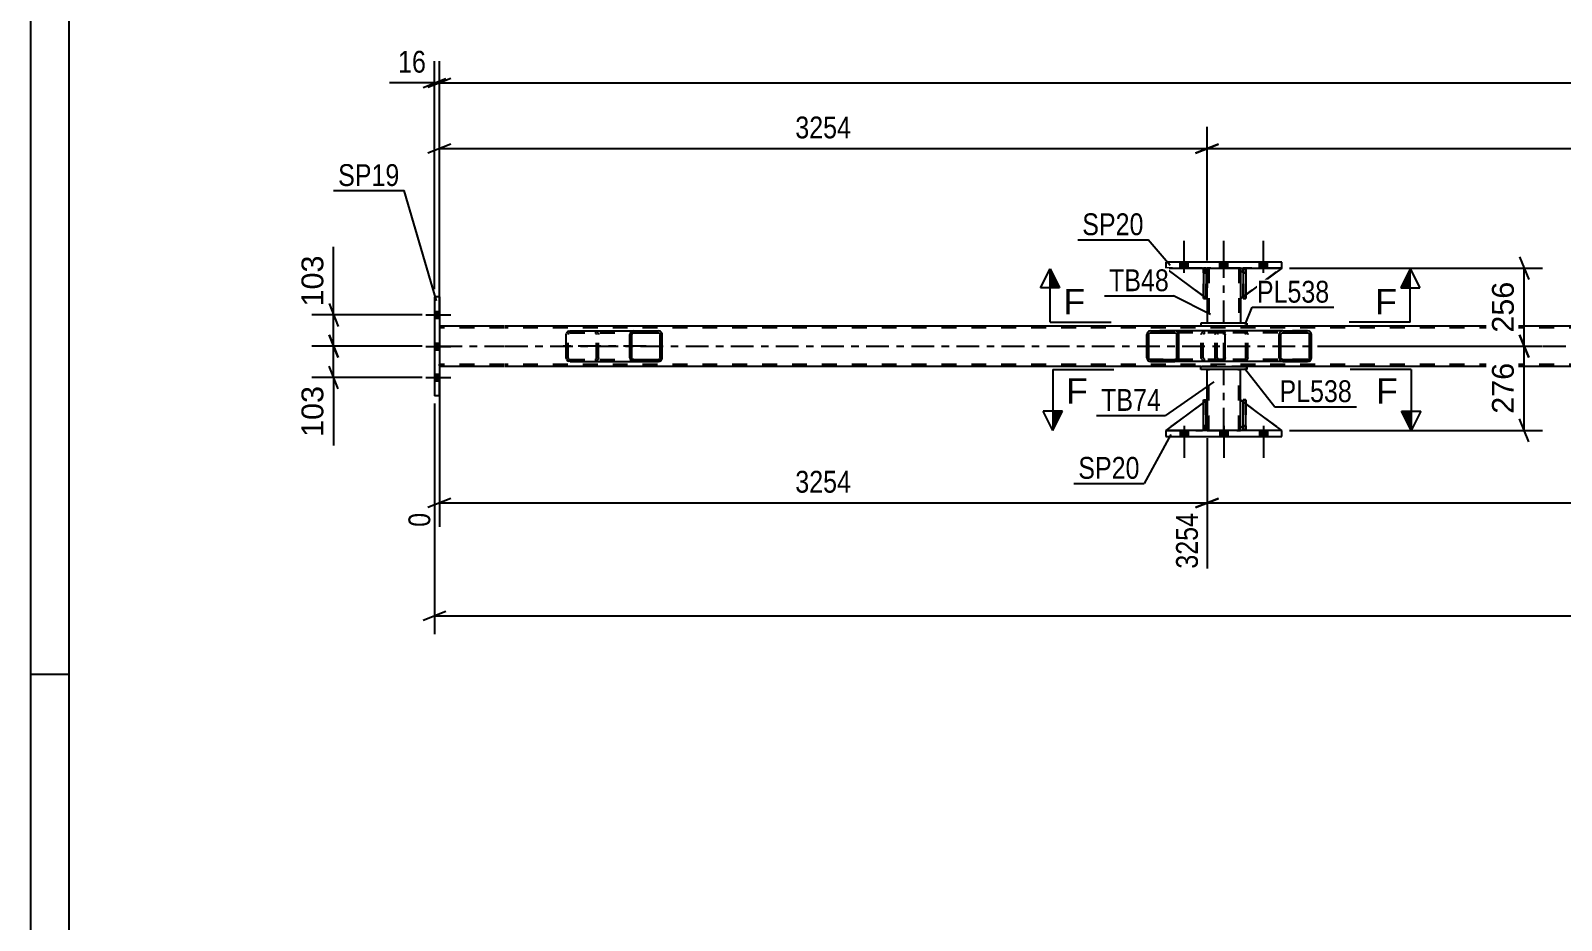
# Model space of a CAD drawing. Header units: millimetres. Extents: x -111 to 730, y -402 to 192.
# Drawn here: x -110.8 to 89.9, y -285.5 to -168.8 of the extents above; entities that cross this region are included whole.
import ezdxf

# ---------------------------------------------------------------- set-up
doc = ezdxf.new("R2010")
doc.units = ezdxf.units.MM
doc.linetypes.add('DXK_LINE_DOT2', pattern=[3.9198, 1.9599, -1.9599])
doc.linetypes.add('DXK_LINE_DOT3', pattern=[5.9187, 2.979, -0.9799, 0.9799, -0.9799])
doc.styles.add('Arial', font='ARIAL.TTF', dxfattribs={"height": 0.2})
doc.styles.add('Arial Narrow', font='ARIALN.TTF', dxfattribs={"height": 0.2})

# ---------------------------------------------------------------- blocks, each defined once
blk = doc.blocks.new('Unknown-200059755-1133')
at = {"color": 5, "linetype": 'Continuous'}
for p, q in [((-110.85, 191.75), (-110.85, -402.25)), ((-105.85, 186.75), (-105.85, -397.25)), ((-105.85, -253.25), (-110.85, -253.25))]:
    blk.add_line(p, q, dxfattribs=at)
blk = doc.blocks.new('Part-200059755-4081 - 4015')
at = {"color": 2, "linetype": 'Continuous'}
for p, q in [((42.62, -212.83), (48.62, -212.83)), ((42.62, -213.23), (42.62, -212.83)), ((48.62, -213.23), (42.62, -213.23)), ((48.62, -212.83), (48.62, -213.23))]:
    blk.add_line(p, q, dxfattribs=at)
blk = doc.blocks.new('Part-200059755-4166 - 4015')
at = {"linetype": 'Continuous'}
h = blk.add_hatch(dxfattribs=at)
h.set_pattern_fill('', scale=0.7, style=0, pattern_type=0)
h.set_pattern_definition([(45, (39.6685, -208.489), (-1.57154, 1.57154), [])])
h.paths.add_polyline_path([(39.71, -208.67), (39.67, -208.49), (39.56, -208.33), (39.4, -208.23), (39.2, -208.19), (36.02, -208.19), (35.83, -208.23), (35.66, -208.33), (35.56, -208.49), (35.52, -208.67), (35.52, -211.71), (35.56, -211.9), (35.66, -212.05), (35.83, -212.16), (36.02, -212.19), (39.2, -212.19), (39.4, -212.16), (39.56, -212.05), (39.67, -211.9), (39.71, -211.71)])
h.paths.add_polyline_path([(39.44, -211.8), (39.38, -211.88), (39.3, -211.93), (39.2, -211.95), (36.02, -211.95), (35.92, -211.93), (35.84, -211.88), (35.79, -211.8), (35.77, -211.71), (35.77, -208.67), (35.79, -208.58), (35.84, -208.5), (35.92, -208.45), (36.02, -208.43), (39.2, -208.43), (39.3, -208.45), (39.38, -208.5), (39.44, -208.58), (39.46, -208.67), (39.46, -211.71)])
at = {"color": 2, "linetype": 'Continuous'}
for p, q in [((35.56, -208.49), (35.52, -208.67)), ((35.52, -211.71), (35.52, -208.67)), ((35.77, -208.67), (35.79, -208.58)), ((35.77, -211.71), (35.77, -208.67)), ((35.79, -208.58), (35.84, -208.5)), ((36.02, -208.19), (35.83, -208.23)), ((35.84, -208.5), (35.92, -208.45)), ((35.92, -208.45), (36.02, -208.43)), ((36.02, -208.19), (39.2, -208.19)), ((36.02, -208.43), (39.2, -208.43)), ((45.5, -208.19), (39.2, -208.19)), ((39.4, -208.23), (39.2, -208.19)), ((39.2, -208.43), (39.3, -208.45)), ((39.3, -208.45), (39.38, -208.5)), ((39.38, -208.5), (39.44, -208.58)), ((39.44, -208.58), (39.46, -208.67)), ((39.46, -211.71), (39.46, -208.67)), ((39.71, -208.67), (39.67, -208.49)), ((39.71, -211.71), (39.71, -208.67)), ((45.5, -208.19), (45.61, -208.23)), ((45.61, -208.23), (45.7, -208.33)), ((45.7, -208.33), (45.75, -208.49)), ((45.75, -208.49), (45.78, -208.67)), ((45.78, -211.71), (45.78, -208.67)), ((35.52, -211.71), (35.56, -211.9)), ((35.79, -211.8), (35.77, -211.71)), ((35.84, -211.88), (35.79, -211.8)), ((35.83, -212.16), (36.02, -212.19)), ((35.92, -211.93), (35.84, -211.88)), ((36.02, -211.95), (35.92, -211.93)), ((36.02, -211.95), (39.2, -211.95)), ((36.02, -212.19), (39.2, -212.19)), ((39.3, -211.93), (39.2, -211.95)), ((39.2, -212.19), (39.4, -212.16)), ((45.5, -212.19), (39.2, -212.19)), ((39.38, -211.88), (39.3, -211.93)), ((39.44, -211.8), (39.38, -211.88)), ((39.46, -211.71), (39.44, -211.8)), ((39.67, -211.9), (39.71, -211.71)), ((45.61, -212.16), (45.5, -212.19)), ((45.7, -212.05), (45.61, -212.16)), ((45.75, -211.9), (45.7, -212.05)), ((45.78, -211.71), (45.75, -211.9))]:
    blk.add_line(p, q, dxfattribs=at)
at = {"color": 7, "linetype": 'DXK_LINE_DOT2'}
for p, q in [((39.2, -208.19), (36.02, -208.19)), ((45.5, -208.43), (36.02, -208.43)), ((42.67, -208.67), (42.71, -208.49)), ((42.67, -211.71), (42.67, -208.67)), ((42.94, -208.58), (42.92, -208.67)), ((42.92, -211.71), (42.92, -208.67)), ((42.99, -208.5), (42.94, -208.58)), ((42.98, -208.23), (43.17, -208.19)), ((42.99, -208.5), (43.01, -208.49)), ((43.01, -208.49), (43.07, -208.45)), ((43.07, -208.45), (43.17, -208.43)), ((44.51, -208.43), (44.51, -208.19)), ((45.56, -208.45), (45.5, -208.43)), ((45.6, -208.5), (45.56, -208.45)), ((45.63, -208.58), (45.6, -208.5)), ((45.64, -208.67), (45.63, -208.58)), ((45.64, -211.71), (45.64, -208.67)), ((45.5, -211.95), (36.02, -211.95)), ((39.2, -212.19), (36.02, -212.19)), ((42.71, -211.9), (42.67, -211.71)), ((42.92, -211.71), (42.94, -211.8)), ((42.94, -211.8), (42.99, -211.88)), ((43.17, -212.19), (42.98, -212.16)), ((42.99, -211.88), (43.07, -211.93)), ((43.07, -211.93), (43.17, -211.95)), ((44.51, -212.19), (44.51, -211.95)), ((45.5, -211.95), (45.56, -211.93)), ((45.56, -211.93), (45.6, -211.88)), ((45.6, -211.88), (45.63, -211.8)), ((45.63, -211.8), (45.64, -211.71))]:
    blk.add_line(p, q, dxfattribs=at)
at = {"color": 2, "linetype": 'Continuous'}
for centre, start, end in [((36.01, -208.69), 111.1941, 156.1506), ((39.22, -208.69), 23.8494, 68.8059), ((36.01, -211.7), 203.8494, 248.8059), ((39.22, -211.7), 291.1941, 336.1506)]:
    blk.add_arc(centre, 0.492, start, end, dxfattribs=at)
at = {"color": 7, "linetype": 'DXK_LINE_DOT2'}
for centre, start, end in [((43.16, -208.69), 111.1941, 156.1506), ((43.16, -211.7), 203.8494, 248.8059)]:
    blk.add_arc(centre, 0.492, start, end, dxfattribs=at)
blk = doc.blocks.new('Part-200059755-4071 - 4015')
at = {"color": 7, "linetype": 'DXK_LINE_DOT2'}
for p, q in [((42.97, -200.55), (42.97, -199.95)), ((42.97, -199.95), (42.97, -199.95)), ((42.97, -199.95), (42.97, -203.95)), ((43.29, -199.95), (42.97, -199.95)), ((42.97, -203.95), (42.97, -200.55)), ((42.97, -200.55), (43.29, -200.55)), ((43.29, -200.55), (43.29, -199.95)), ((43.29, -203.95), (43.29, -199.95)), ((43.29, -200.55), (43.29, -203.95)), ((42.97, -203.95), (43.29, -203.95))]:
    blk.add_line(p, q, dxfattribs=at)
blk = doc.blocks.new('Part-200059755-4076 - 4015')
at = {"color": 2, "linetype": 'Continuous'}
for p, q in [((43.42, -217.23), (43.42, -213.23)), ((47.82, -217.23), (47.82, -213.23)), ((43.42, -221.23), (43.42, -220.63)), ((47.82, -221.23), (47.82, -220.63))]:
    blk.add_line(p, q, dxfattribs=at)
at = {"color": 7, "linetype": 'DXK_LINE_DOT2'}
for p, q in [((47.82, -213.23), (43.42, -213.23)), ((43.66, -221.23), (43.66, -213.23)), ((47.58, -221.23), (47.58, -213.23)), ((43.42, -220.63), (43.42, -217.23)), ((47.82, -220.63), (47.82, -217.23)), ((43.42, -221.23), (47.82, -221.23))]:
    blk.add_line(p, q, dxfattribs=at)
at = {"color": 7, "linetype": 'DXK_LINE_DOT3'}
blk.add_line((45.62, -221.23), (45.62, -213.23), dxfattribs=at)
blk = doc.blocks.new('Bolt-200059755-4267 - 4015')
at = {"linetype": 'Continuous'}
for points in [[(40.94, -221.23), (39.9, -221.23), (39.9, -222.03), (40.94, -222.03)], [(40.94, -221.23), (39.9, -221.23), (39.9, -222.03), (40.94, -222.03)], [(40.94, -221.23), (39.9, -221.23), (39.9, -222.03), (40.94, -222.03)], [(46.14, -221.23), (45.1, -221.23), (45.1, -222.03), (46.14, -222.03)], [(46.14, -221.23), (45.1, -221.23), (45.1, -222.03), (46.14, -222.03)], [(51.34, -221.23), (50.3, -221.23), (50.3, -222.03), (51.34, -222.03)], [(51.34, -221.23), (50.3, -221.23), (50.3, -222.03), (51.34, -222.03)], [(51.34, -221.23), (50.3, -221.23), (50.3, -222.03), (51.34, -222.03)]]:
    blk.add_hatch(color=1, dxfattribs=at).paths.add_polyline_path(points)
at = {"color": 1, "linetype": 'Continuous'}
for p, q in [((40.42, -220.63), (40.42, -224.83)), ((40.42, -220.63), (40.42, -224.83)), ((40.42, -220.63), (40.42, -224.83)), ((45.62, -220.63), (45.62, -224.83)), ((45.62, -220.63), (45.62, -224.83)), ((50.82, -220.63), (50.82, -224.83)), ((50.82, -220.63), (50.82, -224.83)), ((50.82, -220.63), (50.82, -224.83)), ((39.9, -221.23), (39.9, -222.03)), ((39.9, -221.23), (39.9, -222.03)), ((39.9, -221.23), (39.9, -222.03)), ((40.94, -221.23), (40.94, -222.03)), ((40.94, -221.23), (40.94, -222.03)), ((40.94, -221.23), (40.94, -222.03)), ((45.1, -221.23), (45.1, -222.03)), ((45.1, -221.23), (45.1, -222.03)), ((46.14, -221.23), (46.14, -222.03)), ((46.14, -221.23), (46.14, -222.03)), ((50.3, -221.23), (50.3, -222.03)), ((50.3, -221.23), (50.3, -222.03)), ((50.3, -221.23), (50.3, -222.03)), ((51.34, -221.23), (51.34, -222.03)), ((51.34, -221.23), (51.34, -222.03)), ((51.34, -221.23), (51.34, -222.03))]:
    blk.add_line(p, q, dxfattribs=at)
blk = doc.blocks.new('Part-200059755-4086 - 4015')
at = {"color": 2, "linetype": 'Continuous'}
for p, q in [((48.62, -207.15), (42.62, -207.15)), ((42.62, -207.15), (42.62, -207.55)), ((48.62, -207.55), (42.62, -207.55)), ((48.62, -207.15), (48.62, -207.55))]:
    blk.add_line(p, q, dxfattribs=at)
blk = doc.blocks.new('Part-200059755-4091 - 4015')
at = {"color": 2, "linetype": 'Continuous'}
for p, q in [((43.42, -199.95), (43.42, -200.55)), ((47.82, -199.95), (47.82, -200.55)), ((43.42, -203.95), (43.42, -207.15)), ((47.82, -203.95), (47.82, -207.15))]:
    blk.add_line(p, q, dxfattribs=at)
at = {"color": 7, "linetype": 'DXK_LINE_DOT2'}
for p, q in [((47.82, -199.95), (43.42, -199.95)), ((43.42, -200.55), (43.42, -203.95)), ((43.66, -199.95), (43.66, -207.15)), ((47.58, -199.95), (47.58, -207.15)), ((47.82, -200.55), (47.82, -203.95)), ((47.82, -207.15), (43.42, -207.15))]:
    blk.add_line(p, q, dxfattribs=at)
at = {"color": 7, "linetype": 'DXK_LINE_DOT3'}
blk.add_line((45.62, -207.15), (45.62, -199.95), dxfattribs=at)
blk = doc.blocks.new('Part-200059755-4164 - 4015')
at = {"linetype": 'Continuous'}
h = blk.add_hatch(dxfattribs=at)
h.set_pattern_fill('', scale=0.7, style=0, pattern_type=0)
h.set_pattern_definition([(45, (57.0792, -208.489), (-1.57154, 1.57154), [])])
h.paths.add_polyline_path([(57.12, -208.67), (57.08, -208.49), (56.97, -208.33), (56.8, -208.23), (56.61, -208.19), (53.37, -208.19), (53.18, -208.23), (53.01, -208.33), (52.9, -208.49), (52.86, -208.67), (52.86, -211.71), (52.9, -211.9), (53.01, -212.05), (53.18, -212.16), (53.37, -212.19), (56.61, -212.19), (56.8, -212.16), (56.97, -212.05), (57.08, -211.9), (57.12, -211.71)])
h.paths.add_polyline_path([(56.84, -211.8), (56.79, -211.88), (56.71, -211.93), (56.61, -211.95), (53.37, -211.95), (53.27, -211.93), (53.19, -211.88), (53.14, -211.8), (53.12, -211.71), (53.12, -208.67), (53.14, -208.58), (53.19, -208.5), (53.27, -208.45), (53.37, -208.43), (56.61, -208.43), (56.71, -208.45), (56.79, -208.5), (56.84, -208.58), (56.86, -208.67), (56.86, -211.71)])
at = {"color": 7, "linetype": 'DXK_LINE_DOT2'}
for p, q in [((44.51, -208.67), (44.55, -208.49)), ((44.51, -211.71), (44.51, -208.67)), ((44.79, -208.58), (44.77, -208.67)), ((44.77, -211.71), (44.77, -208.67)), ((44.84, -208.5), (44.79, -208.58)), ((44.83, -208.23), (45.02, -208.19)), ((44.93, -208.45), (44.84, -208.5)), ((45.02, -208.43), (44.93, -208.45)), ((45.5, -208.19), (45.02, -208.19)), ((56.61, -208.43), (45.02, -208.43)), ((48.26, -208.19), (48.45, -208.23)), ((48.36, -208.45), (48.26, -208.43)), ((48.44, -208.5), (48.36, -208.45)), ((48.49, -208.58), (48.44, -208.5)), ((48.51, -208.67), (48.49, -208.58)), ((48.51, -211.71), (48.51, -208.67)), ((48.73, -208.49), (48.77, -208.67)), ((48.77, -211.71), (48.77, -208.67)), ((56.61, -208.19), (53.37, -208.19)), ((44.55, -211.9), (44.51, -211.71)), ((44.77, -211.71), (44.79, -211.8)), ((44.79, -211.8), (44.84, -211.88)), ((45.02, -212.19), (44.83, -212.16)), ((44.84, -211.88), (44.93, -211.93)), ((44.93, -211.93), (45.02, -211.95)), ((56.61, -211.95), (45.02, -211.95)), ((45.5, -212.19), (45.02, -212.19)), ((48.26, -211.95), (48.36, -211.93)), ((48.45, -212.16), (48.26, -212.19)), ((48.36, -211.93), (48.44, -211.88)), ((48.44, -211.88), (48.49, -211.8)), ((48.49, -211.8), (48.51, -211.71)), ((48.77, -211.71), (48.73, -211.9)), ((56.61, -212.19), (53.37, -212.19))]:
    blk.add_line(p, q, dxfattribs=at)
at = {"color": 2, "linetype": 'Continuous'}
for p, q in [((53.37, -208.19), (45.5, -208.19)), ((52.9, -208.49), (52.86, -208.67)), ((52.86, -211.71), (52.86, -208.67)), ((53.12, -208.67), (53.14, -208.58)), ((53.12, -211.71), (53.12, -208.67)), ((53.14, -208.58), (53.19, -208.5)), ((53.37, -208.19), (53.18, -208.23)), ((53.19, -208.5), (53.27, -208.45)), ((53.27, -208.45), (53.37, -208.43)), ((53.37, -208.19), (56.61, -208.19)), ((53.37, -208.43), (56.61, -208.43)), ((56.8, -208.23), (56.61, -208.19)), ((56.61, -208.43), (56.71, -208.45)), ((56.71, -208.45), (56.79, -208.5)), ((56.79, -208.5), (56.84, -208.58)), ((56.84, -208.58), (56.86, -208.67)), ((56.86, -211.71), (56.86, -208.67)), ((57.12, -208.67), (57.08, -208.49)), ((57.12, -211.71), (57.12, -208.67)), ((53.37, -212.19), (45.5, -212.19)), ((52.86, -211.71), (52.9, -211.9)), ((53.14, -211.8), (53.12, -211.71)), ((53.19, -211.88), (53.14, -211.8)), ((53.18, -212.16), (53.37, -212.19)), ((53.27, -211.93), (53.19, -211.88)), ((53.37, -211.95), (53.27, -211.93)), ((53.37, -211.95), (56.61, -211.95)), ((53.37, -212.19), (56.61, -212.19)), ((56.71, -211.93), (56.61, -211.95)), ((56.61, -212.19), (56.8, -212.16)), ((56.79, -211.88), (56.71, -211.93)), ((56.84, -211.8), (56.79, -211.88)), ((56.86, -211.71), (56.84, -211.8)), ((57.08, -211.9), (57.12, -211.71))]:
    blk.add_line(p, q, dxfattribs=at)
at = {"color": 7, "linetype": 'DXK_LINE_DOT2'}
for centre, start, end in [((45, -208.69), 110.7583, 155.68), ((48.28, -208.69), 24.32, 69.2417), ((45, -211.69), 204.32, 249.2417), ((48.28, -211.69), 290.7583, 335.68)]:
    blk.add_arc(centre, 0.496, start, end, dxfattribs=at)
at = {"color": 2, "linetype": 'Continuous'}
for centre, start, end in [((53.35, -208.69), 110.7583, 155.68), ((56.63, -208.69), 24.32, 69.2417), ((53.35, -211.69), 204.32, 249.2417), ((56.63, -211.69), 290.7583, 335.68)]:
    blk.add_arc(centre, 0.496, start, end, dxfattribs=at)
blk = doc.blocks.new('Part-200059755-4165 - 4015')
at = {"linetype": 'Continuous'}
h = blk.add_hatch(dxfattribs=at)
h.set_pattern_fill('', scale=0.7, style=0, pattern_type=0)
h.set_pattern_definition([(45, (-28.055, -208.489), (-1.57154, 1.57154), [])])
h.paths.add_polyline_path([(-28.02, -208.67), (-28.05, -208.49), (-28.17, -208.33), (-28.33, -208.23), (-28.53, -208.19), (-31.76, -208.19), (-31.96, -208.23), (-32.12, -208.33), (-32.23, -208.49), (-32.27, -208.67), (-32.27, -211.71), (-32.23, -211.9), (-32.12, -212.05), (-31.96, -212.16), (-31.76, -212.19), (-28.53, -212.19), (-28.33, -212.16), (-28.17, -212.05), (-28.05, -211.9), (-28.02, -211.71)])
h.paths.add_polyline_path([(-28.29, -211.8), (-28.35, -211.88), (-28.43, -211.93), (-28.53, -211.95), (-31.76, -211.95), (-31.86, -211.93), (-31.94, -211.88), (-32, -211.8), (-32.02, -211.71), (-32.02, -208.67), (-32, -208.58), (-31.94, -208.5), (-31.86, -208.45), (-31.76, -208.43), (-28.53, -208.43), (-28.43, -208.45), (-28.35, -208.5), (-28.29, -208.58), (-28.27, -208.67), (-28.27, -211.71)])
at = {"color": 2, "linetype": 'Continuous'}
for p, q in [((-40.62, -208.67), (-40.58, -208.49)), ((-40.62, -211.71), (-40.62, -208.67)), ((-40.31, -208.23), (-40.11, -208.19)), ((-40.11, -208.19), (-31.76, -208.19)), ((-32.23, -208.49), (-32.27, -208.67)), ((-32.27, -211.71), (-32.27, -208.67)), ((-32.02, -208.67), (-32, -208.58)), ((-32.02, -211.71), (-32.02, -208.67)), ((-32, -208.58), (-31.94, -208.5)), ((-31.76, -208.19), (-31.96, -208.23)), ((-31.94, -208.5), (-31.86, -208.45)), ((-31.86, -208.45), (-31.76, -208.43)), ((-31.76, -208.19), (-28.53, -208.19)), ((-31.76, -208.43), (-28.53, -208.43)), ((-28.33, -208.23), (-28.53, -208.19)), ((-28.53, -208.43), (-28.43, -208.45)), ((-28.43, -208.45), (-28.35, -208.5)), ((-28.35, -208.5), (-28.29, -208.58)), ((-28.29, -208.58), (-28.27, -208.67)), ((-28.27, -211.71), (-28.27, -208.67)), ((-28.02, -208.67), (-28.05, -208.49)), ((-28.02, -211.71), (-28.02, -208.67)), ((-40.58, -211.9), (-40.62, -211.71)), ((-40.11, -212.19), (-40.31, -212.16)), ((-40.11, -212.19), (-31.76, -212.19)), ((-32.27, -211.71), (-32.23, -211.9)), ((-32, -211.8), (-32.02, -211.71)), ((-31.94, -211.88), (-32, -211.8)), ((-31.96, -212.16), (-31.76, -212.19)), ((-31.86, -211.93), (-31.94, -211.88)), ((-31.76, -211.95), (-31.86, -211.93)), ((-31.76, -211.95), (-28.53, -211.95)), ((-31.76, -212.19), (-28.53, -212.19)), ((-28.43, -211.93), (-28.53, -211.95)), ((-28.53, -212.19), (-28.33, -212.16)), ((-28.35, -211.88), (-28.43, -211.93)), ((-28.29, -211.8), (-28.35, -211.88)), ((-28.27, -211.71), (-28.29, -211.8)), ((-28.05, -211.9), (-28.02, -211.71))]:
    blk.add_line(p, q, dxfattribs=at)
at = {"color": 7, "linetype": 'DXK_LINE_DOT2'}
for p, q in [((-40.35, -208.58), (-40.37, -208.67)), ((-40.37, -211.71), (-40.37, -208.67)), ((-40.29, -208.5), (-40.35, -208.58)), ((-40.21, -208.45), (-40.29, -208.5)), ((-40.11, -208.43), (-40.21, -208.45)), ((-40.11, -208.43), (-28.53, -208.43)), ((-36.88, -208.19), (-36.68, -208.23)), ((-36.78, -208.45), (-36.88, -208.43)), ((-36.7, -208.5), (-36.78, -208.45)), ((-36.64, -208.58), (-36.7, -208.5)), ((-36.62, -208.67), (-36.64, -208.58)), ((-36.62, -211.71), (-36.62, -208.67)), ((-36.4, -208.49), (-36.37, -208.67)), ((-36.37, -211.71), (-36.37, -208.67)), ((-31.76, -208.19), (-28.53, -208.19)), ((-40.37, -211.71), (-40.35, -211.8)), ((-40.35, -211.8), (-40.29, -211.88)), ((-40.29, -211.88), (-40.21, -211.93)), ((-40.21, -211.93), (-40.11, -211.95)), ((-40.11, -211.95), (-28.53, -211.95)), ((-36.88, -211.95), (-36.78, -211.93)), ((-36.68, -212.16), (-36.88, -212.19)), ((-36.78, -211.93), (-36.7, -211.88)), ((-36.7, -211.88), (-36.64, -211.8)), ((-36.64, -211.8), (-36.62, -211.71)), ((-36.37, -211.71), (-36.4, -211.9)), ((-31.76, -212.19), (-28.53, -212.19))]:
    blk.add_line(p, q, dxfattribs=at)
at = {"color": 7, "linetype": 'DXK_LINE_DOT3'}
blk.add_line((-30.14, -210.19), (-41.91, -210.19), dxfattribs=at)
at = {"color": 2, "linetype": 'Continuous'}
for centre, start, end in [((-40.13, -208.69), 110.7583, 155.68), ((-31.78, -208.69), 110.7583, 155.68), ((-28.51, -208.69), 24.32, 69.2417), ((-40.13, -211.69), 204.32, 249.2417), ((-31.78, -211.69), 204.32, 249.2417), ((-28.51, -211.69), 290.7583, 335.68)]:
    blk.add_arc(centre, 0.496, start, end, dxfattribs=at)
at = {"color": 7, "linetype": 'DXK_LINE_DOT2'}
for centre, start, end in [((-36.86, -208.69), 24.32, 69.2417), ((-36.86, -211.69), 290.7583, 335.68)]:
    blk.add_arc(centre, 0.496, start, end, dxfattribs=at)
blk = doc.blocks.new('Part-200059755-4167 - 4015')
at = {"color": 7, "linetype": 'DXK_LINE_DOT2'}
for p, q in [((48.17, -200.55), (48.17, -199.95)), ((48.17, -199.95), (48.17, -199.95)), ((48.17, -199.95), (48.17, -203.95)), ((48.49, -199.95), (48.17, -199.95)), ((48.17, -203.95), (48.17, -200.55)), ((48.17, -200.55), (48.49, -200.55)), ((48.49, -200.55), (48.49, -199.95)), ((48.49, -203.95), (48.49, -199.95)), ((48.49, -200.55), (48.49, -203.95)), ((48.17, -203.95), (48.49, -203.95))]:
    blk.add_line(p, q, dxfattribs=at)
blk = doc.blocks.new('Part-200059755-4168 - 4015')
at = {"color": 2, "linetype": 'Continuous'}
for p, q in [((43.29, -199.95), (42.97, -199.95)), ((42.97, -199.95), (42.97, -203.95)), ((43.29, -199.95), (43.29, -199.95)), ((43.29, -199.95), (43.29, -203.95)), ((43.29, -203.95), (42.97, -203.95))]:
    blk.add_line(p, q, dxfattribs=at)
at = {"color": 7, "linetype": 'DXK_LINE_DOT2'}
for p, q in [((42.97, -200.55), (42.97, -199.95)), ((43.29, -200.55), (42.97, -200.55)), ((42.97, -200.55), (42.97, -203.95)), ((43.29, -200.55), (43.29, -199.95)), ((43.29, -199.95), (43.29, -199.95)), ((43.29, -203.95), (43.29, -200.55))]:
    blk.add_line(p, q, dxfattribs=at)
blk = doc.blocks.new('Part-200059755-4169 - 4015')
at = {"color": 2, "linetype": 'Continuous'}
for p, q in [((48.49, -199.95), (48.17, -199.95)), ((48.17, -199.95), (48.17, -203.95)), ((48.49, -199.95), (48.49, -199.95)), ((48.49, -199.95), (48.49, -203.95)), ((48.49, -203.95), (48.17, -203.95))]:
    blk.add_line(p, q, dxfattribs=at)
at = {"color": 7, "linetype": 'DXK_LINE_DOT2'}
for p, q in [((48.17, -200.55), (48.17, -199.95)), ((48.49, -200.55), (48.17, -200.55)), ((48.17, -200.55), (48.17, -203.95)), ((48.49, -200.55), (48.49, -199.95)), ((48.49, -199.95), (48.49, -199.95)), ((48.49, -203.95), (48.49, -200.55))]:
    blk.add_line(p, q, dxfattribs=at)
blk = doc.blocks.new('Part-200059755-4170 - 4015')
at = {"color": 7, "linetype": 'DXK_LINE_DOT2'}
for p, q in [((43.42, -203.95), (38.02, -199.95)), ((38.02, -199.95), (42.82, -199.95)), ((42.82, -199.95), (43.42, -200.55)), ((43.42, -200.55), (42.82, -199.95)), ((43.42, -200.55), (43.42, -203.95)), ((43.42, -200.55), (43.42, -200.55)), ((43.42, -200.55), (43.42, -203.95))]:
    blk.add_line(p, q, dxfattribs=at)
blk = doc.blocks.new('Part-200059755-4171 - 4015')
at = {"color": 2, "linetype": 'Continuous'}
for p, q in [((42.97, -203.62), (38.02, -199.95)), ((42.97, -200.11), (42.82, -199.95)), ((43.42, -200.55), (43.29, -200.43)), ((43.42, -200.55), (43.42, -200.55)), ((43.42, -203.95), (43.42, -200.55)), ((43.29, -203.86), (43.42, -203.95)), ((43.42, -203.95), (43.42, -203.95))]:
    blk.add_line(p, q, dxfattribs=at)
at = {"color": 7, "linetype": 'DXK_LINE_DOT2'}
for p, q in [((42.82, -199.95), (38.02, -199.95)), ((42.82, -199.95), (43.42, -200.55)), ((43.29, -200.43), (42.97, -200.11)), ((43.42, -200.55), (43.42, -203.95)), ((43.29, -203.86), (42.97, -203.62))]:
    blk.add_line(p, q, dxfattribs=at)
blk = doc.blocks.new('Part-200059755-4172 - 4015')
at = {"color": 7, "linetype": 'DXK_LINE_DOT2'}
for p, q in [((48.42, -199.95), (47.82, -200.55)), ((47.82, -203.95), (53.22, -199.95)), ((47.82, -200.55), (47.82, -203.95)), ((53.22, -199.95), (48.42, -199.95))]:
    blk.add_line(p, q, dxfattribs=at)
blk = doc.blocks.new('Part-200059755-4176 - 4015')
at = {"color": 2, "linetype": 'Continuous'}
for p, q in [((42.97, -221.23), (42.97, -217.23)), ((42.97, -217.23), (43.29, -217.23)), ((43.29, -221.23), (43.29, -217.23)), ((42.97, -221.23), (42.97, -221.23)), ((43.29, -221.23), (42.97, -221.23))]:
    blk.add_line(p, q, dxfattribs=at)
at = {"color": 7, "linetype": 'DXK_LINE_DOT2'}
for p, q in [((42.97, -217.23), (42.97, -220.63)), ((43.29, -220.63), (43.29, -217.23)), ((42.97, -220.63), (42.97, -221.23)), ((42.97, -220.63), (43.29, -220.63)), ((43.29, -221.23), (43.29, -220.63)), ((43.29, -221.23), (43.29, -221.23))]:
    blk.add_line(p, q, dxfattribs=at)
blk = doc.blocks.new('Part-200059755-4147 - 4015')
at = {"color": 2, "linetype": 'Continuous'}
for p, q in [((-57.24, -203.69), (-57.88, -203.69)), ((-57.88, -203.69), (-57.88, -216.69)), ((-57.24, -203.69), (-57.24, -216.69)), ((-57.24, -216.69), (-57.88, -216.69))]:
    blk.add_line(p, q, dxfattribs=at)
at = {"color": 7, "linetype": 'DXK_LINE_DOT2'}
for p, q in [((-57.88, -203.69), (-57.88, -216.69)), ((-57.24, -216.69), (-57.24, -212.54))]:
    blk.add_line(p, q, dxfattribs=at)
blk = doc.blocks.new('Part-200059755-4173 - 4015')
at = {"color": 2, "linetype": 'Continuous'}
for p, q in [((48.17, -200.2), (47.82, -200.55)), ((47.82, -200.55), (47.82, -203.95)), ((53.22, -199.95), (48.49, -203.45)), ((48.17, -203.69), (47.82, -203.95))]:
    blk.add_line(p, q, dxfattribs=at)
at = {"color": 7, "linetype": 'DXK_LINE_DOT2'}
for p, q in [((48.42, -199.95), (48.17, -200.2)), ((53.22, -199.95), (48.42, -199.95)), ((48.49, -203.45), (48.17, -203.69))]:
    blk.add_line(p, q, dxfattribs=at)
blk = doc.blocks.new('Part-200059755-4174 - 4015')
at = {"color": 7, "linetype": 'DXK_LINE_DOT2'}
for p, q in [((42.97, -217.23), (43.29, -217.23)), ((42.97, -220.63), (42.97, -217.23)), ((42.97, -217.23), (42.97, -221.23)), ((43.29, -217.23), (43.29, -220.63)), ((43.29, -221.23), (43.29, -217.33)), ((43.29, -220.63), (42.97, -220.63)), ((42.97, -221.23), (42.97, -220.63)), ((43.29, -220.63), (43.29, -221.23)), ((43.29, -221.23), (42.97, -221.23)), ((43.29, -221.23), (43.29, -221.23))]:
    blk.add_line(p, q, dxfattribs=at)
blk = doc.blocks.new('Part-200059755-4175 - 4015')
at = {"color": 7, "linetype": 'DXK_LINE_DOT2'}
for p, q in [((48.49, -217.23), (48.17, -217.23)), ((48.17, -220.63), (48.17, -217.23)), ((48.17, -217.23), (48.17, -221.23)), ((48.49, -217.23), (48.49, -220.63)), ((48.49, -221.23), (48.49, -217.23)), ((48.49, -220.63), (48.17, -220.63)), ((48.17, -221.23), (48.17, -220.63)), ((48.49, -220.63), (48.49, -221.23)), ((48.49, -221.23), (48.17, -221.23)), ((48.49, -221.23), (48.49, -221.23))]:
    blk.add_line(p, q, dxfattribs=at)
blk = doc.blocks.new('Part-200059755-4177 - 4015')
at = {"color": 2, "linetype": 'Continuous'}
for p, q in [((48.17, -221.23), (48.17, -217.23)), ((48.17, -217.23), (48.49, -217.23)), ((48.49, -221.23), (48.49, -217.23)), ((48.17, -221.23), (48.17, -221.23)), ((48.49, -221.23), (48.17, -221.23))]:
    blk.add_line(p, q, dxfattribs=at)
at = {"color": 7, "linetype": 'DXK_LINE_DOT2'}
for p, q in [((48.17, -217.23), (48.17, -220.63)), ((48.49, -220.63), (48.49, -217.23)), ((48.17, -220.63), (48.17, -221.23)), ((48.17, -220.63), (48.49, -220.63)), ((48.49, -221.23), (48.49, -220.63)), ((48.49, -221.23), (48.49, -221.23))]:
    blk.add_line(p, q, dxfattribs=at)
blk = doc.blocks.new('Part-200059755-4178 - 4015')
at = {"color": 7, "linetype": 'DXK_LINE_DOT2'}
for p, q in [((43.42, -217.23), (38.02, -221.23)), ((43.42, -220.63), (43.42, -217.23)), ((43.42, -217.23), (43.42, -220.63)), ((42.82, -221.23), (43.42, -220.63)), ((43.42, -220.63), (42.82, -221.23)), ((43.42, -220.63), (43.42, -220.63)), ((38.02, -221.23), (42.82, -221.23))]:
    blk.add_line(p, q, dxfattribs=at)
blk = doc.blocks.new('Part-200059755-4179 - 4015')
at = {"color": 2, "linetype": 'Continuous'}
for p, q in [((42.97, -217.56), (38.02, -221.23)), ((43.42, -217.23), (43.29, -217.33)), ((43.42, -220.63), (43.42, -217.23)), ((43.42, -220.63), (43.29, -220.76)), ((43.42, -220.63), (43.42, -220.63)), ((42.97, -221.08), (42.82, -221.23))]:
    blk.add_line(p, q, dxfattribs=at)
at = {"color": 7, "linetype": 'DXK_LINE_DOT2'}
for p, q in [((43.29, -217.33), (42.97, -217.56)), ((43.42, -220.63), (43.42, -217.23)), ((43.42, -220.63), (42.82, -221.23)), ((43.29, -220.76), (42.97, -221.08)), ((38.02, -221.23), (42.82, -221.23))]:
    blk.add_line(p, q, dxfattribs=at)
blk = doc.blocks.new('Part-200059755-4180 - 4015')
at = {"color": 7, "linetype": 'DXK_LINE_DOT2'}
for p, q in [((47.82, -220.63), (47.82, -217.23)), ((47.82, -217.23), (53.22, -221.23)), ((48.42, -221.23), (47.82, -220.63)), ((53.22, -221.23), (48.42, -221.23))]:
    blk.add_line(p, q, dxfattribs=at)
blk = doc.blocks.new('Part-200059755-4181 - 4015')
at = {"color": 2, "linetype": 'Continuous'}
for p, q in [((47.82, -220.63), (47.82, -217.23)), ((48.17, -217.49), (47.82, -217.23)), ((53.22, -221.23), (48.49, -217.73)), ((48.17, -220.99), (47.82, -220.63))]:
    blk.add_line(p, q, dxfattribs=at)
at = {"color": 7, "linetype": 'DXK_LINE_DOT2'}
for p, q in [((48.49, -217.73), (48.17, -217.49)), ((48.42, -221.23), (48.17, -220.99)), ((53.22, -221.23), (48.42, -221.23)), ((53.22, -221.23), (53.22, -221.23)), ((53.22, -221.23), (53.22, -221.23))]:
    blk.add_line(p, q, dxfattribs=at)
blk = doc.blocks.new('Part-200059755-4186 - 4015')
at = {"color": 2, "linetype": 'Continuous'}
for p, q in [((53.22, -221.23), (38.02, -221.23)), ((38.02, -221.23), (38.02, -222.03)), ((38.02, -222.03), (53.22, -222.03)), ((53.22, -222.03), (53.22, -221.23))]:
    blk.add_line(p, q, dxfattribs=at)
blk = doc.blocks.new('Part-200059755-4191 - 4015')
at = {"color": 2, "linetype": 'Continuous'}
for p, q in [((53.22, -199.15), (38.02, -199.15)), ((38.02, -199.15), (38.02, -199.95)), ((38.02, -199.95), (53.22, -199.95)), ((53.22, -199.95), (53.22, -199.15))]:
    blk.add_line(p, q, dxfattribs=at)
blk = doc.blocks.new('Part-200059755-4256 - 4015')
at = {"color": 2, "linetype": 'Continuous'}
for p, q in [((-48.72, -207.55), (-57.24, -207.55)), ((42.62, -207.55), (-48.62, -207.55)), ((212.89, -207.55), (48.62, -207.55)), ((-48.72, -212.83), (-57.24, -212.83)), ((42.62, -212.83), (-48.62, -212.83)), ((212.89, -212.83), (48.62, -212.83))]:
    blk.add_line(p, q, dxfattribs=at)
at = {"color": 7, "linetype": 'DXK_LINE_DOT2'}
for p, q in [((-57.24, -207.55), (-57.24, -212.83)), ((-48.72, -207.79), (-57.24, -207.79)), ((610.29, -207.79), (-48.62, -207.79)), ((48.62, -207.55), (42.62, -207.55)), ((-48.72, -212.59), (-57.24, -212.59)), ((610.29, -212.59), (-48.62, -212.59)), ((48.62, -212.83), (42.62, -212.83))]:
    blk.add_line(p, q, dxfattribs=at)
at = {"color": 7, "linetype": 'DXK_LINE_DOT3'}
for p, q in [((-57.24, -210.19), (-48.72, -210.19)), ((-48.62, -210.19), (610.29, -210.19))]:
    blk.add_line(p, q, dxfattribs=at)
blk = doc.blocks.new('Bolt-200059755-4262 - 4015')
at = {"linetype": 'Continuous'}
for points in [[(-57.24, -206.53), (-57.24, -205.65), (-57.88, -205.65), (-57.88, -206.53)], [(-57.24, -206.53), (-57.24, -205.65), (-57.88, -205.65), (-57.88, -206.53)], [(-57.24, -206.53), (-57.24, -205.65), (-57.88, -205.65), (-57.88, -206.53)], [(-57.24, -210.65), (-57.24, -209.77), (-57.88, -209.77), (-57.88, -210.65)], [(-57.24, -210.65), (-57.24, -209.77), (-57.88, -209.77), (-57.88, -210.65)], [(-57.24, -214.73), (-57.24, -213.85), (-57.88, -213.85), (-57.88, -214.73)], [(-57.24, -214.73), (-57.24, -213.85), (-57.88, -213.85), (-57.88, -214.73)], [(-57.24, -214.73), (-57.24, -213.85), (-57.88, -213.85), (-57.88, -214.73)]]:
    blk.add_hatch(color=1, dxfattribs=at).paths.add_polyline_path(points)
at = {"color": 1, "linetype": 'Continuous'}
for p, q in [((-59.04, -206.09), (-55.72, -206.09)), ((-59.04, -206.09), (-55.72, -206.09)), ((-59.04, -206.09), (-55.72, -206.09)), ((-57.88, -205.65), (-57.24, -205.65)), ((-57.88, -205.65), (-57.24, -205.65)), ((-57.88, -205.65), (-57.24, -205.65)), ((-57.88, -206.53), (-57.24, -206.53)), ((-57.88, -206.53), (-57.24, -206.53)), ((-57.88, -206.53), (-57.24, -206.53)), ((-59.04, -210.21), (-55.72, -210.21)), ((-59.04, -210.21), (-55.72, -210.21)), ((-57.88, -209.77), (-57.24, -209.77)), ((-57.88, -209.77), (-57.24, -209.77)), ((-57.88, -210.65), (-57.24, -210.65)), ((-57.88, -210.65), (-57.24, -210.65)), ((-59.04, -214.29), (-55.72, -214.29)), ((-59.04, -214.29), (-55.72, -214.29)), ((-59.04, -214.29), (-55.72, -214.29)), ((-57.88, -213.85), (-57.24, -213.85)), ((-57.88, -213.85), (-57.24, -213.85)), ((-57.88, -213.85), (-57.24, -213.85)), ((-57.88, -214.73), (-57.24, -214.73)), ((-57.88, -214.73), (-57.24, -214.73)), ((-57.88, -214.73), (-57.24, -214.73))]:
    blk.add_line(p, q, dxfattribs=at)
blk = doc.blocks.new('Bolt-200059755-4268 - 4015')
at = {"linetype": 'Continuous'}
for points in [[(39.9, -199.95), (40.94, -199.95), (40.94, -199.15), (39.9, -199.15)], [(39.9, -199.95), (40.94, -199.95), (40.94, -199.15), (39.9, -199.15)], [(39.9, -199.95), (40.94, -199.95), (40.94, -199.15), (39.9, -199.15)], [(45.1, -199.95), (46.14, -199.95), (46.14, -199.15), (45.1, -199.15)], [(45.1, -199.95), (46.14, -199.95), (46.14, -199.15), (45.1, -199.15)], [(50.3, -199.95), (51.34, -199.95), (51.34, -199.15), (50.3, -199.15)], [(50.3, -199.95), (51.34, -199.95), (51.34, -199.15), (50.3, -199.15)], [(50.3, -199.95), (51.34, -199.95), (51.34, -199.15), (50.3, -199.15)]]:
    blk.add_hatch(color=1, dxfattribs=at).paths.add_polyline_path(points)
at = {"color": 1, "linetype": 'Continuous'}
for p, q in [((40.42, -200.55), (40.42, -196.35)), ((40.42, -200.55), (40.42, -196.35)), ((40.42, -200.55), (40.42, -196.35)), ((45.62, -200.55), (45.62, -196.35)), ((45.62, -200.55), (45.62, -196.35)), ((50.82, -200.55), (50.82, -196.35)), ((50.82, -200.55), (50.82, -196.35)), ((50.82, -200.55), (50.82, -196.35)), ((39.9, -199.95), (39.9, -199.15)), ((39.9, -199.95), (39.9, -199.15)), ((39.9, -199.95), (39.9, -199.15)), ((40.94, -199.95), (40.94, -199.15)), ((40.94, -199.95), (40.94, -199.15)), ((40.94, -199.95), (40.94, -199.15)), ((45.1, -199.95), (45.1, -199.15)), ((45.1, -199.95), (45.1, -199.15)), ((46.14, -199.95), (46.14, -199.15)), ((46.14, -199.95), (46.14, -199.15)), ((50.3, -199.95), (50.3, -199.15)), ((50.3, -199.95), (50.3, -199.15)), ((50.3, -199.95), (50.3, -199.15)), ((51.34, -199.95), (51.34, -199.15)), ((51.34, -199.95), (51.34, -199.15)), ((51.34, -199.95), (51.34, -199.15))]:
    blk.add_line(p, q, dxfattribs=at)
blk = doc.blocks.new('StraightDimension-200059755-4356 - 4015')
at = {"color": 7, "linetype": 'Continuous'}
for p, q in [((-57.24, -206.55), (-57.24, -181.42)), ((43.42, -198.95), (43.42, -181.42)), ((-55.74, -183.67), (-58.74, -184.87)), ((-57.24, -184.27), (43.42, -184.27)), ((41.92, -184.87), (44.92, -183.67))]:
    blk.add_line(p, q, dxfattribs=at)
at = {"color": 0}
blk.add_wipeout([(-2.66, -183.52), (-2.66, -179.32), (-11.17, -179.32), (-11.17, -183.52)], dxfattribs=at)
at = {"color": 3, "style": 'Arial Narrow'}
blk.add_text('3254', height=2.863, dxfattribs=at).set_placement((-10.57, -182.92))
blk = doc.blocks.new('StraightDimension-200059755-4350 - 4015')
at = {"color": 7, "linetype": 'Continuous'}
for p, q in [((43.42, -198.95), (43.42, -181.42)), ((213.69, -198.95), (213.69, -181.42)), ((44.92, -183.67), (41.92, -184.87)), ((43.42, -184.27), (213.69, -184.27)), ((212.19, -184.87), (215.19, -183.67))]:
    blk.add_line(p, q, dxfattribs=at)
at = {"color": 0}
blk.add_wipeout([(132.81, -183.52), (132.81, -179.32), (124.3, -179.32), (124.3, -183.52)], dxfattribs=at)
at = {"color": 3, "style": 'Arial Narrow'}
blk.add_text('4257', height=2.863, dxfattribs=at).set_placement((124.9, -182.92))
blk = doc.blocks.new('StraightDimension-200059755-4373 - 4015')
at = {"color": 7, "linetype": 'Continuous'}
for p, q in [((43.42, -222.23), (43.42, -239.37)), ((213.69, -222.23), (213.69, -239.37)), ((44.92, -230.15), (41.92, -231.35)), ((43.42, -230.75), (213.69, -230.75)), ((212.19, -231.35), (215.19, -230.15))]:
    blk.add_line(p, q, dxfattribs=at)
at = {"color": 0}
blk.add_wipeout([(132.81, -230), (132.81, -225.8), (124.3, -225.8), (124.3, -230)], dxfattribs=at)
at = {"color": 0, "linetype": 'Continuous'}
blk.add_wipeout([(213.09, -231.45), (208.89, -231.45), (208.89, -239.97), (213.09, -239.97)], dxfattribs=at)
at = {"color": 3, "style": 'Arial Narrow'}
blk.add_text('4257', height=2.863, dxfattribs=at).set_placement((124.9, -229.4))
at = {"color": 3, "linetype": 'Continuous', "style": 'Arial Narrow'}
blk.add_text('7510', height=2.863, rotation=90.0002, dxfattribs=at).set_placement((212.49, -239.37))
blk = doc.blocks.new('StraightDimension-200059755-4379 - 4015')
at = {"color": 7, "linetype": 'Continuous'}
for p, q in [((-57.24, -213.83), (-57.24, -233.88)), ((43.42, -222.23), (43.42, -239.37)), ((-55.74, -230.15), (-58.74, -231.35)), ((-57.24, -230.75), (43.42, -230.75)), ((41.92, -231.35), (44.92, -230.15))]:
    blk.add_line(p, q, dxfattribs=at)
at = {"color": 0}
blk.add_wipeout([(-2.66, -230), (-2.66, -225.8), (-11.17, -225.8), (-11.17, -230)], dxfattribs=at)
at = {"color": 0, "linetype": 'Continuous'}
for points in [[(-57.84, -231.45), (-62.04, -231.45), (-62.04, -234.48), (-57.84, -234.48)], [(42.82, -231.45), (38.62, -231.45), (38.62, -239.97), (42.82, -239.97)]]:
    blk.add_wipeout(points, dxfattribs=at)
at = {"color": 3, "style": 'Arial Narrow'}
blk.add_text('3254', height=2.863, dxfattribs=at).set_placement((-10.57, -229.4))
at = {"color": 3, "linetype": 'Continuous', "style": 'Arial Narrow'}
for s, height, p in [('0', 2.86, (-58.44, -233.88)), ('3254', 2.863, (42.22, -239.37))]:
    blk.add_text(s, height=height, rotation=90.0002, dxfattribs=at).set_placement(p)
blk = doc.blocks.new('StraightDimension-200059755-4410 - 4015')
at = {"color": 7, "linetype": 'Continuous'}
for p, q in [((-57.88, -217.69), (-57.88, -247.98)), ((-56.38, -244.98), (-59.38, -246.18)), ((-57.88, -245.58), (618.91, -245.58))]:
    blk.add_line(p, q, dxfattribs=at)
blk = doc.blocks.new('StraightDimension-200059755-4419 - 4015')
at = {"color": 7, "linetype": 'Continuous'}
for p, q in [((-71.71, -208.69), (-70.51, -211.69)), ((-59.48, -210.19), (-73.96, -210.19)), ((-71.11, -214.29), (-71.11, -210.19)), ((-59.48, -214.29), (-73.96, -214.29)), ((-70.51, -215.79), (-71.71, -212.79))]:
    blk.add_line(p, q, dxfattribs=at)
at = {"color": 0}
blk.add_wipeout([(-71.86, -214.82), (-76.06, -214.82), (-76.06, -222.69), (-71.86, -222.69)], dxfattribs=at)
at = {"color": 7, "linetype": 'Continuous'}
blk.add_line((-71.11, -214.29), (-71.11, -223.21), dxfattribs=at)
blk.add_line((-71.11, -214.29), (-71.11, -223.21), dxfattribs=at)
at = {"color": 3, "style": 'Arial'}
blk.add_text('103', height=2.865, rotation=90.0002, dxfattribs=at).set_placement((-72.46, -222.09))
blk = doc.blocks.new('StraightDimension-200059755-4429 - 4015')
at = {"color": 7, "linetype": 'Continuous'}
for p, q in [((-71.71, -204.59), (-70.51, -207.59)), ((-59.48, -206.09), (-73.96, -206.09)), ((-71.11, -210.19), (-71.11, -206.09)), ((-70.51, -211.69), (-71.71, -208.69)), ((-59.48, -210.19), (-73.96, -210.19))]:
    blk.add_line(p, q, dxfattribs=at)
at = {"color": 0}
blk.add_wipeout([(-71.86, -197.7), (-76.06, -197.7), (-76.06, -205.57), (-71.86, -205.57)], dxfattribs=at)
at = {"color": 7, "linetype": 'Continuous'}
blk.add_line((-71.11, -206.09), (-71.11, -197.17), dxfattribs=at)
blk.add_line((-71.11, -206.09), (-71.11, -197.17), dxfattribs=at)
at = {"color": 3, "style": 'Arial'}
blk.add_text('103', height=2.865, rotation=90.0002, dxfattribs=at).set_placement((-72.46, -204.97))
blk = doc.blocks.new('StraightDimension-200059755-4440 - 4015')
at = {"color": 7, "linetype": 'Continuous'}
for p, q in [((84.4, -208.69), (85.6, -211.69)), ((58.12, -210.19), (87.4, -210.19)), ((85, -221.23), (85, -210.19)), ((85.6, -222.73), (84.4, -219.73)), ((54.22, -221.23), (87.4, -221.23))]:
    blk.add_line(p, q, dxfattribs=at)
at = {"color": 0}
blk.add_wipeout([(84.25, -211.78), (80.05, -211.78), (80.05, -219.65), (84.25, -219.65)], dxfattribs=at)
at = {"color": 3, "style": 'Arial'}
blk.add_text('276', height=2.865, rotation=90.0002, dxfattribs=at).set_placement((83.65, -219.05))
blk = doc.blocks.new('StraightDimension-200059755-4468 - 4015')
at = {"color": 7, "linetype": 'Continuous'}
for p, q in [((84.4, -198.45), (85.6, -201.45)), ((54.22, -199.95), (87.4, -199.95)), ((85, -210.19), (85, -199.95)), ((85.6, -211.69), (84.4, -208.69)), ((58.12, -210.19), (87.4, -210.19))]:
    blk.add_line(p, q, dxfattribs=at)
at = {"color": 0}
blk.add_wipeout([(84.25, -201.14), (80.05, -201.14), (80.05, -209.01), (84.25, -209.01)], dxfattribs=at)
at = {"color": 3, "style": 'Arial'}
blk.add_text('256', height=2.865, rotation=90.0002, dxfattribs=at).set_placement((83.65, -208.41))
blk = doc.blocks.new('StraightDimension-200059755-9397 - 4015')
at = {"color": 7, "linetype": 'Continuous'}
for p, q in [((-57.24, -202.69), (-57.24, -172.8)), ((-55.74, -175.05), (-58.74, -176.25)), ((-57.24, -175.65), (618.91, -175.65))]:
    blk.add_line(p, q, dxfattribs=at)
blk = doc.blocks.new('StraightDimension-200059755-9398 - 4015')
at = {"color": 7, "linetype": 'Continuous'}
for p, q in [((-57.88, -202.69), (-57.88, -172.8)), ((-57.24, -202.69), (-57.24, -172.8)), ((-59.38, -176.25), (-56.38, -175.05)), ((-55.74, -175.05), (-58.74, -176.25)), ((-57.88, -175.65), (-57.24, -175.65))]:
    blk.add_line(p, q, dxfattribs=at)
at = {"color": 0}
blk.add_wipeout([(-58.41, -174.9), (-58.41, -170.7), (-63.26, -170.7), (-63.26, -174.9)], dxfattribs=at)
at = {"color": 7, "linetype": 'Continuous'}
blk.add_line((-57.88, -175.65), (-63.79, -175.65), dxfattribs=at)
blk.add_line((-57.88, -175.65), (-63.79, -175.65), dxfattribs=at)
at = {"color": 3, "style": 'Arial Narrow'}
blk.add_text('16', height=2.863, dxfattribs=at).set_placement((-62.66, -174.3))
blk = doc.blocks.new('Mark-200059755-4087 - 4015')
at = {"color": 0}
blk.add_wipeout([(38.42, -202.97), (38.42, -199.97), (30.57, -199.97), (30.57, -202.97)], dxfattribs=at)
blk.add_wipeout([(38.42, -202.97), (38.42, -199.97), (30.57, -199.97), (30.57, -202.97)], dxfattribs=at)
at = {"color": 30, "linetype": 'Continuous'}
for p in [(29.97, -203.57), (43.87, -206.03)]:
    blk.add_line(p, (39.02, -203.57), dxfattribs=at)
at = {"color": 3, "style": 'Arial Narrow'}
blk.add_text('TB48', height=2.863, dxfattribs=at).set_placement((30.57, -202.97))
blk = doc.blocks.new('Mark-200059755-4072 - 4015')
at = {"color": 0}
blk.add_wipeout([(37.38, -218.67), (37.38, -215.67), (29.53, -215.67), (29.53, -218.67)], dxfattribs=at)
blk.add_wipeout([(37.38, -218.67), (37.38, -215.67), (29.53, -215.67), (29.53, -218.67)], dxfattribs=at)
at = {"color": 30, "linetype": 'Continuous'}
for p in [(44.31, -214.84), (28.93, -219.27)]:
    blk.add_line(p, (37.98, -219.27), dxfattribs=at)
at = {"color": 3, "style": 'Arial Narrow'}
blk.add_text('TB74', height=2.863, dxfattribs=at).set_placement((29.53, -218.67))
blk = doc.blocks.new('Mark-200059755-4077 - 4015')
at = {"color": 0}
blk.add_wipeout([(62.42, -217.52), (62.42, -214.52), (52.92, -214.52), (52.92, -217.52)], dxfattribs=at)
blk.add_wipeout([(62.42, -217.52), (62.42, -214.52), (52.92, -214.52), (52.92, -217.52)], dxfattribs=at)
at = {"color": 30, "linetype": 'Continuous'}
for p, q in [((48.35, -213.07), (52.32, -218.12)), ((52.32, -218.12), (63.02, -218.12))]:
    blk.add_line(p, q, dxfattribs=at)
at = {"color": 3, "style": 'Arial Narrow'}
blk.add_text('PL538', height=2.863, dxfattribs=at).set_placement((52.92, -217.52))
blk = doc.blocks.new('Mark-200059755-4082 - 4015')
at = {"color": 0}
blk.add_wipeout([(59.47, -204.47), (59.47, -201.47), (49.96, -201.47), (49.96, -204.47)], dxfattribs=at)
blk.add_wipeout([(59.47, -204.47), (59.47, -201.47), (49.96, -201.47), (49.96, -204.47)], dxfattribs=at)
at = {"color": 30, "linetype": 'Continuous'}
for p, q in [((48.44, -207.34), (49.36, -205.07)), ((49.36, -205.07), (60.07, -205.07))]:
    blk.add_line(p, q, dxfattribs=at)
at = {"color": 3, "style": 'Arial Narrow'}
blk.add_text('PL538', height=2.863, dxfattribs=at).set_placement((49.96, -204.47))
blk = doc.blocks.new('Mark-200059755-4143 - 4015')
at = {"color": 0}
blk.add_wipeout([(-62.48, -189.17), (-62.48, -186.17), (-70.52, -186.17), (-70.52, -189.17)], dxfattribs=at)
blk.add_wipeout([(-62.48, -189.17), (-62.48, -186.17), (-70.52, -186.17), (-70.52, -189.17)], dxfattribs=at)
at = {"color": 30, "linetype": 'Continuous'}
for p in [(-71.12, -189.77), (-57.61, -204.25)]:
    blk.add_line(p, (-61.88, -189.77), dxfattribs=at)
at = {"color": 3, "style": 'Arial Narrow'}
blk.add_text('SP19', height=2.863, dxfattribs=at).set_placement((-70.52, -189.17))
blk = doc.blocks.new('Mark-200059755-4182 - 4015')
at = {"color": 0}
blk.add_wipeout([(34.58, -227.58), (34.58, -224.58), (26.54, -224.58), (26.54, -227.58)], dxfattribs=at)
blk.add_wipeout([(34.58, -227.58), (34.58, -224.58), (26.54, -224.58), (26.54, -227.58)], dxfattribs=at)
at = {"color": 30, "linetype": 'Continuous'}
for p in [(38.66, -221.79), (25.94, -228.18)]:
    blk.add_line(p, (35.18, -228.18), dxfattribs=at)
at = {"color": 3, "style": 'Arial Narrow'}
blk.add_text('SP20', height=2.863, dxfattribs=at).set_placement((26.54, -227.58))
blk = doc.blocks.new('Mark-200059755-4187 - 4015')
at = {"color": 0}
blk.add_wipeout([(35.1, -195.62), (35.1, -192.62), (27.06, -192.62), (27.06, -195.62)], dxfattribs=at)
blk.add_wipeout([(35.1, -195.62), (35.1, -192.62), (27.06, -192.62), (27.06, -195.62)], dxfattribs=at)
at = {"color": 30, "linetype": 'Continuous'}
for p in [(26.46, -196.22), (38.59, -199.62)]:
    blk.add_line(p, (35.7, -196.22), dxfattribs=at)
at = {"color": 3, "style": 'Arial Narrow'}
blk.add_text('SP20', height=2.863, dxfattribs=at).set_placement((27.06, -195.62))
blk = doc.blocks.new('SectionMark-200059755-4517 - 4015')
at = {"color": 6, "linetype": 'Continuous'}
for p, q in [((23.2, -213.23), (23.2, -221.23)), ((70.19, -213.23), (70.19, -221.23)), ((23.2, -221.23), (21.95, -218.73)), ((71.44, -218.73), (70.19, -221.23))]:
    blk.add_line(p, q, dxfattribs=at)
at = {"color": 0, "linetype": 'Continuous'}
for points in [[(27.8, -217.73), (27.8, -214.23), (24.95, -214.23), (24.95, -217.73)], [(68.44, -217.73), (68.44, -214.23), (65.59, -214.23), (65.59, -217.73)]]:
    blk.add_wipeout(points, dxfattribs=at)
at = {"linetype": 'Continuous'}
for points in [[(23.2, -218.73), (24.45, -218.73), (23.2, -221.23)], [(68.94, -218.73), (70.19, -218.73), (70.19, -221.23)]]:
    blk.add_hatch(color=6, dxfattribs=at).paths.add_polyline_path(points)
at = {"color": 6, "linetype": 'Continuous'}
for p, q in [((23.2, -213.23), (31.2, -213.23)), ((70.19, -213.23), (62.19, -213.23)), ((24.45, -218.73), (21.95, -218.73)), ((23.2, -221.23), (24.45, -218.73)), ((68.94, -218.73), (71.44, -218.73)), ((70.19, -221.23), (68.94, -218.73))]:
    blk.add_line(p, q, dxfattribs=at)
at = {"color": 3, "linetype": 'Continuous', "style": 'Arial'}
for p in [(24.95, -217.73), (65.59, -217.73)]:
    blk.add_text('F', height=3.34, dxfattribs=at).set_placement(p)
blk = doc.blocks.new('SectionMark-200059755-4519 - 4015')
at = {"color": 6, "linetype": 'Continuous'}
for p, q in [((21.59, -202.52), (22.84, -200.02)), ((22.84, -207.02), (22.84, -200.02)), ((70.08, -207.02), (70.08, -200.02)), ((70.08, -200.02), (71.33, -202.52))]:
    blk.add_line(p, q, dxfattribs=at)
at = {"color": 0, "linetype": 'Continuous'}
for points in [[(27.44, -206.02), (27.44, -202.52), (24.59, -202.52), (24.59, -206.02)], [(68.33, -206.02), (68.33, -202.52), (65.48, -202.52), (65.48, -206.02)]]:
    blk.add_wipeout(points, dxfattribs=at)
at = {"linetype": 'Continuous'}
for points in [[(24.09, -202.52), (22.84, -202.52), (22.84, -200.02)], [(70.08, -202.52), (68.83, -202.52), (70.08, -200.02)]]:
    blk.add_hatch(color=6, dxfattribs=at).paths.add_polyline_path(points)
at = {"color": 6, "linetype": 'Continuous'}
for p, q in [((22.84, -200.02), (24.09, -202.52)), ((70.08, -200.02), (68.83, -202.52)), ((24.09, -202.52), (21.59, -202.52)), ((68.83, -202.52), (71.33, -202.52)), ((22.84, -207.02), (30.84, -207.02)), ((70.08, -207.02), (62.08, -207.02))]:
    blk.add_line(p, q, dxfattribs=at)
at = {"color": 3, "linetype": 'Continuous', "style": 'Arial'}
for p in [(24.59, -206.02), (65.48, -206.02)]:
    blk.add_text('F', height=3.34, dxfattribs=at).set_placement(p)

msp = doc.modelspace()

# ---------------------------------------------------------------- block references
for name in ['Unknown-200059755-1133', 'Bolt-200059755-4268 - 4015', 'Part-200059755-4191 - 4015', 'Part-200059755-4170 - 4015', 'Part-200059755-4171 - 4015', 'Part-200059755-4071 - 4015', 'Part-200059755-4168 - 4015', 'Part-200059755-4091 - 4015', 'Part-200059755-4172 - 4015', 'Part-200059755-4173 - 4015', 'Part-200059755-4167 - 4015', 'Part-200059755-4169 - 4015', 'Part-200059755-4147 - 4015', 'Bolt-200059755-4262 - 4015', 'Part-200059755-4256 - 4015', 'Part-200059755-4165 - 4015', 'Part-200059755-4166 - 4015', 'Part-200059755-4086 - 4015', 'Part-200059755-4164 - 4015', 'Part-200059755-4081 - 4015', 'Part-200059755-4076 - 4015', 'Part-200059755-4178 - 4015', 'Part-200059755-4179 - 4015', 'Part-200059755-4176 - 4015', 'Part-200059755-4174 - 4015', 'Part-200059755-4180 - 4015', 'Part-200059755-4181 - 4015', 'Part-200059755-4175 - 4015', 'Part-200059755-4177 - 4015', 'Bolt-200059755-4267 - 4015', 'Part-200059755-4186 - 4015']:
    msp.add_blockref(name, (0, 0))

# ---------------------------------------------------------------- next in the draw order: block references
for name in ['StraightDimension-200059755-4356 - 4015', 'StraightDimension-200059755-4373 - 4015']:
    msp.add_blockref(name, (0, 0))

# ---------------------------------------------------------------- next in the draw order: block references
for name in ['StraightDimension-200059755-4350 - 4015', 'StraightDimension-200059755-4379 - 4015']:
    msp.add_blockref(name, (0, 0))

# ---------------------------------------------------------------- next in the draw order: block references
msp.add_blockref('StraightDimension-200059755-4410 - 4015', (0, 0))

# ---------------------------------------------------------------- next in the draw order: block references
for name in ['StraightDimension-200059755-4419 - 4015', 'StraightDimension-200059755-4440 - 4015', 'Mark-200059755-4072 - 4015', 'Mark-200059755-4182 - 4015']:
    msp.add_blockref(name, (0, 0))

# ---------------------------------------------------------------- next in the draw order: block references
for name in ['StraightDimension-200059755-4429 - 4015', 'StraightDimension-200059755-4468 - 4015', 'Mark-200059755-4077 - 4015']:
    msp.add_blockref(name, (0, 0))

# ---------------------------------------------------------------- next in the draw order: block references
for name in ['StraightDimension-200059755-9397 - 4015', 'SectionMark-200059755-4517 - 4015']:
    msp.add_blockref(name, (0, 0))

# ---------------------------------------------------------------- next in the draw order: block references
for name in ['StraightDimension-200059755-9398 - 4015', 'Mark-200059755-4087 - 4015', 'Mark-200059755-4082 - 4015']:
    msp.add_blockref(name, (0, 0))

# ---------------------------------------------------------------- next in the draw order: block references
for name in ['Mark-200059755-4143 - 4015', 'Mark-200059755-4187 - 4015']:
    msp.add_blockref(name, (0, 0))

# ---------------------------------------------------------------- next in the draw order: block references
msp.add_blockref('SectionMark-200059755-4519 - 4015', (0, 0))

doc.saveas('drawing.dxf')
